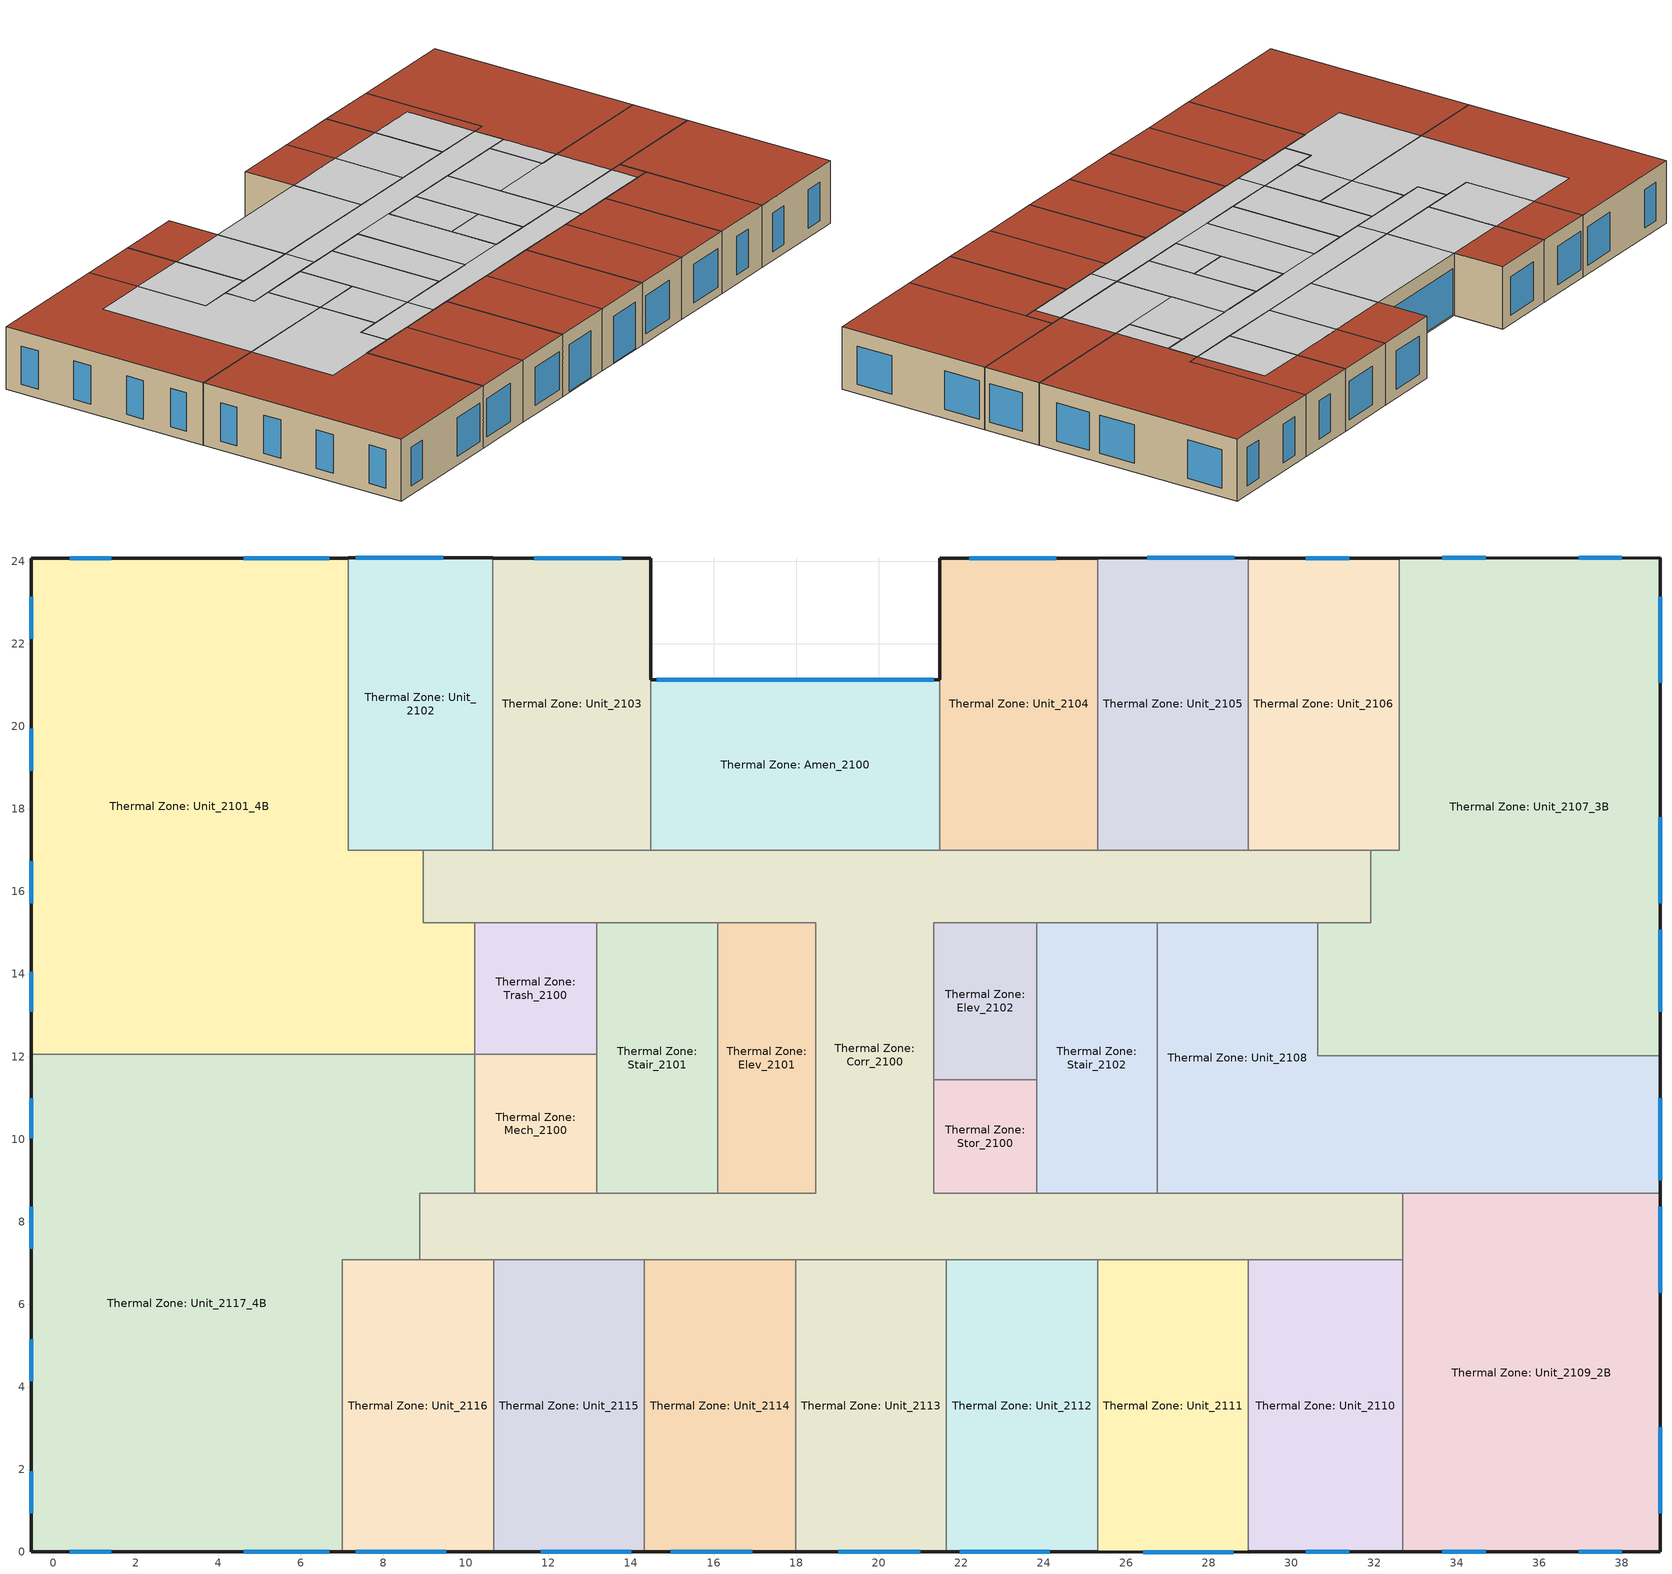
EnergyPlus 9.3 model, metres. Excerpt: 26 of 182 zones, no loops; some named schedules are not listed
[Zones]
Thermal Zone: Amen_2100
 floor adiabatic (Interior Floor): 21.48,21.13 21.48,17.01 14.48,17.01 14.48,21.13 z61.49
 wall outside (SEC-2015 Comm Group R AG ExtWall SteelFrame: R-19 + R-8.5 CI): 21.48,21.13 14.48,21.13 z61.49:65
 wall to Thermal Zone: Unit_2104 (Interior Wall): 21.48,17.01 21.48,21.13 z61.49:65
 wall to Thermal Zone: Corr_2100 (Interior Wall): 14.48,17.01 21.48,17.01 z61.49:65
 wall to Thermal Zone: Unit_2103 (Interior Wall): 14.48,21.13 14.48,17.01 z61.49:65
 window (SEC-2015 Glazing - Fixed Metal Frame - SEW): 21.34,21.13 14.62,21.13 z61.57:64.16
 ceiling to Thermal Zone: Lounge_2300 (Interior Ceiling): 21.48,17.01 21.48,21.13 14.48,21.13 14.48,17.01 z65
Thermal Zone: Corr_2100
 floor adiabatic (Interior Floor): 31.92,17.01 31.92,15.25 21.34,15.25 21.34,8.69 32.69,8.69 32.69,7.07 8.88,7.07 8.88,8.69 18.48,8.69 18.48,15.24 8.97,15.24 8.97,17.01 z61.49
 wall to Thermal Zone: Unit_2105 (Interior Wall): 28.96,17.01 25.31,17.01 z61.49:65
 wall to Thermal Zone: Unit_2106 (Interior Wall): 31.92,17.01 28.96,17.01 z61.49:65
 wall to Thermal Zone: Unit_2107_3B (Interior Wall): 30.63,15.25 31.92,15.25 31.92,17.01 z61.49:65
 wall to Thermal Zone: Unit_2108 (Interior Wall): 26.75,15.25 30.63,15.25 / 32.69,8.69 26.75,8.69 z61.49:65
 wall to Thermal Zone: Stair_2102 (Interior Wall): 23.83,15.25 26.75,15.25 / 26.75,8.69 23.83,8.69 z61.49:65
 wall to Thermal Zone: Elev_2102 (Interior Wall): 21.34,11.44 21.34,15.25 23.83,15.25 z61.49:65
 wall to Thermal Zone: Stor_2100 (Interior Wall): 23.83,8.69 21.34,8.69 21.34,11.44 z61.49:65
 wall to Thermal Zone: Unit_2109_2B (Interior Wall): 32.69,7.07 32.69,8.69 z61.49:65
 wall to Thermal Zone: Unit_2110 (Interior Wall): 28.96,7.07 32.69,7.07 z61.49:65
 wall to Thermal Zone: Unit_2111 (Interior Wall): 25.3,7.07 28.96,7.07 z61.49:65
 wall to Thermal Zone: Unit_2112 (Interior Wall): 21.64,7.07 25.3,7.07 z61.49:65
 wall to Thermal Zone: Unit_2113 (Interior Wall): 18,7.07 21.64,7.07 z61.49:65
 wall to Thermal Zone: Unit_2114 (Interior Wall): 14.33,7.07 18,7.07 z61.49:65
 wall to Thermal Zone: Unit_2115 (Interior Wall): 10.68,7.07 14.33,7.07 z61.49:65
 wall to Thermal Zone: Unit_2116 (Interior Wall): 8.88,7.07 10.68,7.07 z61.49:65
 wall to Thermal Zone: Unit_2117_4B (Interior Wall): 10.21,8.69 8.88,8.69 8.88,7.07 z61.49:65
 wall to Thermal Zone: Mech_2100 (Interior Wall): 13.17,8.69 10.21,8.69 z61.49:65
 wall to Thermal Zone: Stair_2101 (Interior Wall): 16.1,8.69 13.17,8.69 / 13.17,15.24 16.1,15.24 z61.49:65
 wall to Thermal Zone: Elev_2101 (Interior Wall): 16.1,15.24 18.48,15.24 18.48,8.69 16.1,8.69 z61.49:65
 wall to Thermal Zone: Trash_2100 (Interior Wall): 10.21,15.24 13.17,15.24 z61.49:65
 wall to Thermal Zone: Unit_2101_4B (Interior Wall): 8.97,17.01 8.97,15.24 10.21,15.24 z61.49:65
 wall to Thermal Zone: Unit_2102 (Interior Wall): 10.66,17.01 8.97,17.01 z61.49:65
 wall to Thermal Zone: Unit_2103 (Interior Wall): 14.48,17.01 10.66,17.01 z61.49:65
 wall to Thermal Zone: Unit_2104 (Interior Wall): 25.31,17.01 21.48,17.01 z61.49:65
 ceiling to Thermal Zone: Fitness_2200 (Interior Ceiling): 14.48,15.24 14.48,17.01 8.97,17.01 8.97,15.24 z65; 8.88,7.07 13.17,7.07 13.17,8.69 8.88,8.69 z65
 ceiling to Thermal Zone: Amen_2300 (Interior Ceiling): 31.92,7.07 31.92,8.69 26.75,8.69 26.75,7.07 z65
 ceiling to Thermal Zone: Lounge_2301 (Interior Ceiling): 13.17,7.07 26.75,7.07 26.75,8.69 13.17,8.69 z65
 ceiling to Thermal Zone: Elev Lobby_2300 (Interior Ceiling): 21.34,8.69 21.34,15.25 18.48,15.24 18.48,8.69 z65
 ceiling to Thermal Zone: Lounge_2300 (Interior Ceiling): 14.48,15.24 19.27,15.24 21.34,15.25 31.92,15.25 31.92,17.01 14.48,17.01 z65
 roof outside (SEC-2015 Comm Group R ExtRoof IEAD): 32.69,7.07 32.69,8.69 31.92,8.69 31.92,7.07 z65; 14.48,15.24 31.92,15.25 21.34,15.25 19.27,15.24 z65
Thermal Zone: Elev_2101
 floor adiabatic (Interior Floor): 18.48,15.24 18.48,8.69 16.1,8.69 16.1,15.24 z61.49
 wall to Thermal Zone: Stair_2101 (Interior Wall): 16.1,15.24 16.1,8.69 z61.49:65
 ceiling to Thermal Zone: Elev_2301 (Interior Ceiling): 18.48,8.69 18.48,15.24 16.1,15.24 16.1,8.69 z65
Thermal Zone: Elev_2102
 floor adiabatic (Interior Floor): 23.83,15.25 23.83,11.44 21.34,11.44 21.34,15.25 z61.49
 wall to Thermal Zone: Stair_2102 (Interior Wall): 23.83,11.44 23.83,15.25 z61.49:65
 wall to Thermal Zone: Stor_2100 (Interior Wall): 21.34,11.44 23.83,11.44 z61.49:65
 ceiling to Thermal Zone: Elev_2302 (Interior Ceiling): 23.83,11.44 23.83,15.25 21.34,15.25 21.34,11.44 z65
Thermal Zone: Mech_2100
 floor adiabatic (Interior Floor): 13.17,12.05 13.17,8.69 10.21,8.69 10.21,12.05 z61.49
 wall to Thermal Zone: Stair_2101 (Interior Wall): 13.17,8.69 13.17,12.05 z61.49:65
 wall to Thermal Zone: Unit_2117_4B (Interior Wall): 10.21,12.05 10.21,8.69 z61.49:65
 wall to Thermal Zone: Trash_2100 (Interior Wall): 13.17,12.05 10.21,12.05 z61.49:65
 ceiling to Thermal Zone: Restroom_2201 (Interior Ceiling): 13.17,8.69 13.17,12.05 10.21,12.05 10.21,8.69 z65
Thermal Zone: Stair_2101
 floor adiabatic (Interior Floor): 16.1,15.24 16.1,8.69 13.17,8.69 13.17,15.24 z61.49
 wall to Thermal Zone: Trash_2100 (Interior Wall): 13.17,15.24 13.17,12.05 z61.49:65
 ceiling to Thermal Zone: Stair_2201 (Interior Ceiling): 13.17,8.69 16.1,8.69 16.1,15.24 13.17,15.24 z65
Thermal Zone: Stair_2102
 floor adiabatic (Interior Floor): 26.75,15.25 26.75,8.69 23.83,8.69 23.83,15.25 z61.49
 wall to Thermal Zone: Unit_2108 (Interior Wall): 26.75,8.69 26.75,15.25 z61.49:65
 wall to Thermal Zone: Stor_2100 (Interior Wall): 23.83,11.44 23.83,8.69 z61.49:65
 ceiling to Thermal Zone: Stair_2202 (Interior Ceiling): 26.75,8.69 26.75,15.25 23.83,15.25 23.83,8.69 z65
Thermal Zone: Stor_2100
 floor adiabatic (Interior Floor): 23.83,11.44 23.83,8.69 21.34,8.69 21.34,11.44 z61.49
 ceiling to Thermal Zone: Restroom_2202 (Interior Ceiling): 23.83,8.69 23.83,11.44 21.34,11.44 21.34,8.69 z65
Thermal Zone: Trash_2100
 floor adiabatic (Interior Floor): 13.17,15.24 13.17,12.05 10.21,12.05 10.21,15.24 z61.49
 wall to Thermal Zone: Unit_2101_4B (Interior Wall): 10.21,15.24 10.21,12.05 z61.49:65
 ceiling to Thermal Zone: Trash_2200 (Interior Ceiling): 13.17,12.05 13.17,15.24 10.21,15.24 10.21,12.05 z65
Thermal Zone: Unit_2101_4B
 floor adiabatic (Interior Floor): 7.15,24.08 7.15,17.01 8.97,17.01 8.97,15.24 10.21,15.24 10.21,12.05 -0.53,12.05 -0.53,24.08 z61.49
 wall outside (SEC-2015 Comm Group R AG ExtWall SteelFrame: R-19 + R-8.5 CI): 7.15,24.08 -0.53,24.08 -0.53,12.05 z61.49:65
 wall to Thermal Zone: Unit_2117_4B (Interior Wall): -0.53,12.05 10.21,12.05 z61.49:65
 wall to Thermal Zone: Unit_2102 (Interior Wall): 8.97,17.01 7.15,17.01 7.15,24.08 z61.49:65
 window (SEC-2015 Glazing - Fixed Metal Frame - N 1): -0.53,14.05 -0.53,13.08 / -0.53,16.73 -0.53,15.72 / -0.53,23.15 -0.53,22.13 / -0.53,19.94 -0.53,18.92 z62:64.16
 window (SEC-2015 Glazing - Fixed Metal Frame - SEW): 6.69,24.08 4.62,24.08 / 1.41,24.08 0.4,24.08 z62:64.16
 ceiling to Thermal Zone: Fitness_2200 (Interior Ceiling): 10.21,12.05 10.21,15.24 8.97,15.24 8.97,17.01 7.15,17.01 7.15,21.13 3.87,21.13 3.87,12.05 z65
 roof outside (SEC-2015 Comm Group R ExtRoof IEAD): 3.87,12.05 3.87,21.13 7.15,21.13 7.15,24.08 -0.53,24.08 -0.53,12.05 z65
Thermal Zone: Unit_2102
 floor adiabatic (Interior Floor): 10.66,24.08 10.66,17.01 7.15,17.01 7.15,24.08 z61.49
 wall outside (SEC-2015 Comm Group R AG ExtWall SteelFrame: R-19 + R-8.5 CI): 10.66,24.08 7.15,24.08 z61.49:65
 wall to Thermal Zone: Unit_2103 (Interior Wall): 10.66,17.01 10.66,24.08 z61.49:65
 window (SEC-2015 Glazing - Fixed Metal Frame - SEW): 9.45,24.08 7.33,24.08 z62:64.16
 ceiling to Thermal Zone: Fitness_2200 (Interior Ceiling): 10.66,17.01 10.66,21.13 7.15,21.13 7.15,17.01 z65
 roof outside (SEC-2015 Comm Group R ExtRoof IEAD): 10.66,21.13 10.66,24.08 7.15,24.08 7.15,21.13 z65
Thermal Zone: Unit_2103
 floor adiabatic (Interior Floor): 14.48,24.08 14.48,17.01 10.66,17.01 10.66,24.08 z61.49
 wall outside (SEC-2015 Comm Group R AG ExtWall SteelFrame: R-19 + R-8.5 CI): 14.48,21.13 14.48,24.08 10.66,24.08 z61.49:65
 window (SEC-2015 Glazing - Fixed Metal Frame - SEW): 13.77,24.08 11.66,24.08 z62:64.16
 ceiling to Thermal Zone: Amen_2200 (Interior Ceiling): 14.48,17.01 14.48,21.13 10.66,21.13 10.66,17.01 z65
 roof outside (SEC-2015 Comm Group R ExtRoof IEAD): 14.48,21.13 14.48,24.08 10.66,24.08 10.66,21.13 z65
Thermal Zone: Unit_2104
 floor adiabatic (Interior Floor): 25.31,24.08 25.31,17.01 21.48,17.01 21.48,24.08 z61.49
 wall outside (SEC-2015 Comm Group R AG ExtWall SteelFrame: R-19 + R-8.5 CI): 25.31,24.08 21.48,24.08 21.48,21.13 z61.49:65
 wall to Thermal Zone: Unit_2105 (Interior Wall): 25.31,17.01 25.31,24.08 z61.49:65
 window (SEC-2015 Glazing - Fixed Metal Frame - SEW): 24.3,24.08 22.19,24.08 z62:64.16
 ceiling to Thermal Zone: Lounge_2300 (Interior Ceiling): 25.31,17.01 25.31,21.13 21.48,21.13 21.48,17.01 z65
 roof outside (SEC-2015 Comm Group R ExtRoof IEAD): 21.48,21.13 25.31,21.13 25.31,24.08 21.48,24.08 z65
Thermal Zone: Unit_2105
 floor adiabatic (Interior Floor): 28.96,24.08 28.96,17.01 25.31,17.01 25.31,24.08 z61.49
 wall outside (SEC-2015 Comm Group R AG ExtWall SteelFrame: R-19 + R-8.5 CI): 28.96,24.08 25.31,24.08 z61.49:65
 wall to Thermal Zone: Unit_2106 (Interior Wall): 28.96,17.01 28.96,24.08 z61.49:65
 window (SEC-2015 Glazing - Fixed Metal Frame - SEW): 28.62,24.08 26.51,24.08 z62:64.16
 ceiling to Thermal Zone: Lounge_2300 (Interior Ceiling): 28.96,17.01 28.96,21.13 25.31,21.13 25.31,17.01 z65
 roof outside (SEC-2015 Comm Group R ExtRoof IEAD): 28.96,21.13 28.96,24.08 25.31,24.08 25.31,21.13 z65
Thermal Zone: Unit_2106
 floor adiabatic (Interior Floor): 32.61,24.08 32.61,17.01 28.96,17.01 28.96,24.08 z61.49
 wall outside (SEC-2015 Comm Group R AG ExtWall SteelFrame: R-19 + R-8.5 CI): 32.61,24.08 28.96,24.08 z61.49:65
 wall to Thermal Zone: Unit_2107_3B (Interior Wall): 31.92,17.01 32.61,17.01 32.61,24.08 z61.49:65
 window (SEC-2015 Glazing - Fixed Metal Frame - SEW): 31.4,24.08 30.35,24.08 z62:64.16
 ceiling to Thermal Zone: Lounge_2300 (Interior Ceiling): 31.92,17.01 31.92,21.13 28.96,21.13 28.96,17.01 z65
 roof outside (SEC-2015 Comm Group R ExtRoof IEAD): 32.61,17.01 32.61,24.08 28.96,24.08 28.96,21.13 31.92,21.13 31.92,17.01 z65
Thermal Zone: Unit_2107_3B
 floor adiabatic (Interior Floor): 38.94,24.08 38.94,12.03 30.63,12.03 30.63,15.25 31.92,15.25 31.92,17.01 32.61,17.01 32.61,24.08 z61.49
 wall outside (SEC-2015 Comm Group R AG ExtWall SteelFrame: R-19 + R-8.5 CI): 38.94,12.03 38.94,24.08 32.61,24.08 z61.49:65
 wall to Thermal Zone: Unit_2108 (Interior Wall): 30.63,15.25 30.63,12.03 38.94,12.03 z61.49:65
 window (SEC-2015 Glazing - Fixed Metal Frame - SEW): 38.94,21.06 38.94,23.15 / 38.94,13.08 38.94,15.07 / 38.94,15.72 38.94,17.8 / 38,24.08 36.95,24.08 / 34.7,24.08 33.65,24.08 z62:64.16
 ceiling to Thermal Zone: Amen_2300 (Interior Ceiling): 31.92,12.03 31.92,15.24 30.63,15.24 30.63,12.03 z65
 roof outside (SEC-2015 Comm Group R ExtRoof IEAD): 38.94,12.03 38.94,24.08 32.61,24.08 32.61,17.01 31.92,17.01 31.92,12.03 z65
Thermal Zone: Unit_2108
 floor adiabatic (Interior Floor): 30.63,15.25 30.63,12.03 38.94,12.03 38.94,8.69 26.75,8.69 26.75,15.25 z61.49
 wall outside (SEC-2015 Comm Group R AG ExtWall SteelFrame: R-19 + R-8.5 CI): 38.94,8.69 38.94,12.03 z61.49:65
 wall to Thermal Zone: Unit_2109_2B (Interior Wall): 32.69,8.69 38.94,8.69 z61.49:65
 window (SEC-2015 Glazing - Fixed Metal Frame - SEW): 38.94,9.01 38.94,11 z62:64.16
 ceiling to Thermal Zone: Amen_2300 (Interior Ceiling): 31.92,8.69 31.92,12.03 26.75,12.03 26.75,8.69 z65; 30.63,12.03 30.63,15.25 26.75,15.25 26.75,12.03 z65
 roof outside (SEC-2015 Comm Group R ExtRoof IEAD): 38.94,8.69 38.94,12.03 31.92,12.03 31.92,8.69 z65
Thermal Zone: Unit_2109_2B
 floor adiabatic (Interior Floor): 38.94,8.69 38.94,0 32.69,0 32.69,8.69 z61.49
 wall outside (SEC-2015 Comm Group R AG ExtWall SteelFrame: R-19 + R-8.5 CI): 32.69,0 38.94,0 38.94,8.69 z61.49:65
 wall to Thermal Zone: Unit_2110 (Interior Wall): 32.69,7.07 32.69,0 z61.49:65
 window (SEC-2015 Glazing - Fixed Metal Frame - SEW): 38.94,6.28 38.94,8.36 / 38.94,0.93 38.94,3.02 / 33.65,0 34.7,0 / 36.95,0 38,0 z62:64.16
 roof outside (SEC-2015 Comm Group R ExtRoof IEAD): 38.94,0 38.94,8.69 32.69,8.69 32.69,0 z65
Thermal Zone: Unit_2110
 floor adiabatic (Interior Floor): 32.69,7.07 32.69,0 28.96,0 28.96,7.07 z61.49
 wall outside (SEC-2015 Comm Group R AG ExtWall SteelFrame: R-19 + R-8.5 CI): 28.96,0 32.69,0 z61.49:65
 wall to Thermal Zone: Unit_2111 (Interior Wall): 28.96,7.07 28.96,0 z61.49:65
 window (SEC-2015 Glazing - Fixed Metal Frame - SEW): 30.35,0 31.4,0 z62:64.16
 roof outside (SEC-2015 Comm Group R ExtRoof IEAD): 28.96,0 32.69,0 32.69,7.07 28.96,7.07 z65
Thermal Zone: Unit_2111
 floor adiabatic (Interior Floor): 28.96,7.07 28.96,0 25.3,0 25.3,7.07 z61.49
 wall outside (SEC-2015 Comm Group R AG ExtWall SteelFrame: R-19 + R-8.5 CI): 25.3,0 28.96,0 z61.49:65
 wall to Thermal Zone: Unit_2112 (Interior Wall): 25.3,7.07 25.3,0 z61.49:65
 window (SEC-2015 Glazing - Fixed Metal Frame - SEW): 26.41,0 28.59,0 z62:64.16
 roof outside (SEC-2015 Comm Group R ExtRoof IEAD): 28.96,0 28.96,7.07 25.3,7.07 25.3,0 z65
Thermal Zone: Unit_2112
 floor adiabatic (Interior Floor): 25.3,7.07 25.3,0 21.64,0 21.64,7.07 z61.49
 wall outside (SEC-2015 Comm Group R AG ExtWall SteelFrame: R-19 + R-8.5 CI): 21.64,0 25.3,0 z61.49:65
 wall to Thermal Zone: Unit_2113 (Interior Wall): 21.64,7.07 21.64,0 z61.49:65
 window (SEC-2015 Glazing - Fixed Metal Frame - SEW): 21.96,0 24.14,0 z62:64.16
 roof outside (SEC-2015 Comm Group R ExtRoof IEAD): 25.3,0 25.3,7.07 21.64,7.07 21.64,0 z65
Thermal Zone: Unit_2113
 floor adiabatic (Interior Floor): 21.64,7.07 21.64,0 18,0 18,7.07 z61.49
 wall outside (SEC-2015 Comm Group R AG ExtWall SteelFrame: R-19 + R-8.5 CI): 18,0 21.64,0 z61.49:65
 wall to Thermal Zone: Unit_2114 (Interior Wall): 18,7.07 18,0 z61.49:65
 window (SEC-2015 Glazing - Fixed Metal Frame - SEW): 19.02,0 21.01,0 z61.54:64.16
 roof outside (SEC-2015 Comm Group R ExtRoof IEAD): 21.64,0 21.64,7.07 18,7.07 18,0 z65
Thermal Zone: Unit_2114
 floor adiabatic (Interior Floor): 18,7.07 18,0 14.33,0 14.33,7.07 z61.49
 wall outside (SEC-2015 Comm Group R AG ExtWall SteelFrame: R-19 + R-8.5 CI): 14.33,0 18,0 z61.49:65
 wall to Thermal Zone: Unit_2115 (Interior Wall): 14.33,7.07 14.33,0 z61.49:65
 window (SEC-2015 Glazing - Fixed Metal Frame - SEW): 14.96,0 16.94,0 z61.54:64.16
 roof outside (SEC-2015 Comm Group R ExtRoof IEAD): 14.33,0 18,0 18,7.07 14.33,7.07 z65
Thermal Zone: Unit_2115
 floor adiabatic (Interior Floor): 14.33,7.07 14.33,0 10.68,0 10.68,7.07 z61.49
 wall outside (SEC-2015 Comm Group R AG ExtWall SteelFrame: R-19 + R-8.5 CI): 10.68,0 14.33,0 z61.49:65
 wall to Thermal Zone: Unit_2116 (Interior Wall): 10.68,7.07 10.68,0 z61.49:65
 window (SEC-2015 Glazing - Fixed Metal Frame - SEW): 11.81,0 14,0 z62:64.16
 roof outside (SEC-2015 Comm Group R ExtRoof IEAD): 10.68,0 14.33,0 14.33,7.07 10.68,7.07 z65
Thermal Zone: Unit_2116
 floor adiabatic (Interior Floor): 10.68,7.07 10.68,0 7.01,0 7.01,7.07 z61.49
 wall outside (SEC-2015 Comm Group R AG ExtWall SteelFrame: R-19 + R-8.5 CI): 7.01,0 10.68,0 z61.49:65
 wall to Thermal Zone: Unit_2117_4B (Interior Wall): 8.88,7.07 7.01,7.07 7.01,0 z61.49:65
 window (SEC-2015 Glazing - Fixed Metal Frame - SEW): 7.33,0 9.52,0 z62:64.16
 roof outside (SEC-2015 Comm Group R ExtRoof IEAD): 10.68,0 10.68,7.07 7.01,7.07 7.01,0 z65
Thermal Zone: Unit_2117_4B
 floor adiabatic (Interior Floor): 10.21,12.05 10.21,8.69 8.88,8.69 8.88,7.07 7.01,7.07 7.01,0 -0.53,0 -0.53,12.05 z61.49
 wall outside (SEC-2015 Comm Group R AG ExtWall SteelFrame: R-19 + R-8.5 CI): -0.53,12.05 -0.53,0 7.01,0 z61.49:65
 window (SEC-2015 Glazing - Fixed Metal Frame - SEW): 4.62,0 6.69,0 / 0.4,0 1.41,0 z62:64.16
 window (SEC-2015 Glazing - Fixed Metal Frame - N 1): -0.53,1.95 -0.53,0.93 / -0.53,5.16 -0.53,4.14 / -0.53,8.36 -0.53,7.35 / -0.53,11 -0.53,10.03 z62:64.16
 ceiling to Thermal Zone: Fitness_2200 (Interior Ceiling): 8.88,7.07 8.88,8.69 10.21,8.69 10.21,12.05 3.87,12.05 3.87,7.07 z65
 roof outside (SEC-2015 Comm Group R ExtRoof IEAD): 7.01,0 7.01,7.07 3.87,7.07 3.87,12.05 -0.53,12.05 -0.53,0 z65
[Building]
1300 NE 45th: North Axis {deg}=90
[Site:Location]
SEATTLE: Latitude {deg}=47.45; Longitude {deg}=-122.3; Time Zone {hr}=-8; Elevation {m}=122
[SizingPeriod:DesignDay] Month=8; Day of Month=21; Day Type=SummerDesignDay; Daily Dry-Bulb Temperature Range {deltaC}=10.4; Dry-Bulb Temperature Range Modifier Type=DefaultMultipliers; Barometric Pressure {Pa}=99868; Wind Speed {m/s}=4.2; Wind Direction {deg}=350; Rain Indicator=No; Snow Indicator=No; Daylight Saving Time Indicator=No; Solar Model Indicator=ASHRAETau; ASHRAE Clear Sky Optical Depth for Beam Irradiance (taub)=0.352; ASHRAE Clear Sky Optical Depth for Diffuse Irradiance (taud)=2.561
Name | Maximum Dry-Bulb Temperature {C} | Humidity Condition Type | Wetbulb or DewPoint at Maximum Dry-Bulb {C} | Enthalpy at Maximum Dry-Bulb {J/kg}
SEATTLE Ann Clg .4% Condns DB=>MWB | 29.4 | Wetbulb | 18.3
SEATTLE Ann Clg .4% Condns DP=>MDB | 20.8 | Dewpoint | 15.9
SEATTLE Ann Clg .4% Condns Enth=>MDB | 28.2 | Enthalpy |  | 54700
SEATTLE Ann Clg .4% Condns WB=>MDB | 27.9 | Wetbulb | 19.2
[Material] Thermal Absorptance=0.9
Name | Roughness | Thickness {m} | Conductivity {W/m-K} | Density {kg/m3} | Specific Heat {J/kg-K} | Solar Absorptance | Visible Absorptance
5/8 in. Gypsum Board | MediumSmooth | 0.0159 | 0.16 | 800 | 1090 | 0.7 | 0.7
F16 Acoustic tile | MediumSmooth | 0.0191 | 0.06 | 368 | 590 | 0.3 | 0.3
G01a 19mm gypsum board | MediumSmooth | 0.019 | 0.16 | 800 | 1090 | 0.4 | 0.4
IEAD Roof Insulation R-36.7 IP | MediumRough | 0.316696 | 0.049 | 265 | 836.8 | 0.7 | 0.7
M11 100mm lightweight concrete | MediumRough | 0.1016 | 0.53 | 1280 | 840 | 0.5 | 0.5
Metal Decking | MediumSmooth | 0.0015 | 45.006 | 7680 | 418.4 | 0.6 | 0.6
R-19 Cavity (R-7.1 eff) | MediumSmooth | 0.0287823 | 0.0230188 | 16.0185 | 1130.436 | 0.7 | 0.7
R-8.5 CI | MediumSmooth | 0.0344576 | 0.0230188 | 16.0185 | 1130.436 | 0.7 | 0.7
Roof Membrane | VeryRough | 0.0095 | 0.16 | 1121.29 | 1460 | 0.7 | 0.7
Stucco - 7/8 inch | Smooth | 0.022352 | 0.701106 | 1855.1 | 837.36 | 0.7 | 0.7
[Material:AirGap]
Name | Thermal Resistance {m2-K/W}
F04 Wall air space resistance | 0.15
F05 Ceiling air space resistance | 0.18
[WindowMaterial:SimpleGlazingSystem] U-Factor {W/m2-K}=2.15774; Visible Transmittance=0.6
Name | Solar Heat Gain Coefficient
SEC-2015 Glazing - Fixed Metal Frame - N - Material | 0.53
SEC-2015 Glazing - Fixed Metal Frame - SEW - Material | 0.35
[Construction]
Interior Ceiling: M11 100mm lightweight concrete, F05 Ceiling air space resistance, F16 Acoustic tile
Interior Floor: F16 Acoustic tile, F05 Ceiling air space resistance, M11 100mm lightweight concrete
Interior Wall: G01a 19mm gypsum board, F04 Wall air space resistance, G01a 19mm gypsum board
SEC-2015 Comm Group R AG ExtWall SteelFrame: R-19 + R-8.5 CI: Stucco - 7/8 inch, 5/8 in. Gypsum Board, R-8.5 CI, R-19 Cavity (R-7.1 eff), 5/8 in. Gypsum Board
SEC-2015 Comm Group R ExtRoof IEAD: Roof Membrane, IEAD Roof Insulation R-36.7 IP, Metal Decking
SEC-2015 Glazing - Fixed Metal Frame - N 1: SEC-2015 Glazing - Fixed Metal Frame - N - Material
SEC-2015 Glazing - Fixed Metal Frame - SEW: SEC-2015 Glazing - Fixed Metal Frame - SEW - Material
[Zone]
Thermal Zone: Amen_2100; Thermal Zone: Corr_2100; Thermal Zone: Elev_2101; Thermal Zone: Elev_2102; Thermal Zone: Mech_2100; Thermal Zone: Stair_2101; Thermal Zone: Stair_2102; Thermal Zone: Stor_2100; Thermal Zone: Trash_2100; Thermal Zone: Unit_2101_4B; Thermal Zone: Unit_2102; Thermal Zone: Unit_2103; Thermal Zone: Unit_2104; Thermal Zone: Unit_2105; Thermal Zone: Unit_2106; Thermal Zone: Unit_2107_3B; Thermal Zone: Unit_2108; Thermal Zone: Unit_2109_2B; Thermal Zone: Unit_2110; Thermal Zone: Unit_2111; Thermal Zone: Unit_2112; Thermal Zone: Unit_2113; Thermal Zone: Unit_2114; Thermal Zone: Unit_2115; Thermal Zone: Unit_2116; Thermal Zone: Unit_2117_4B
[ZoneControl:Thermostat]
Name | Zone or ZoneList | Control Type Schedule | Control 1
Thermal Zone: Amen_2100 Thermostat | Thermal Zone: Amen_2100 | Thermal Zone: Amen_2100 Thermostat Schedule | Thermostat Setpoint Dual Setpoint 3
Thermal Zone: Corr_2100 Thermostat | Thermal Zone: Corr_2100 | Thermal Zone: Corr_2100 Thermostat Schedule | Thermostat Setpoint Dual Setpoint 11
Thermal Zone: Unit_2101_4B Thermostat | Thermal Zone: Unit_2101_4B | Thermal Zone: Unit_2101_4B Thermostat Schedule | Thermostat Setpoint Dual Setpoint 138
Thermal Zone: Unit_2102 Thermostat | Thermal Zone: Unit_2102 | Thermal Zone: Unit_2102 Thermostat Schedule | Thermostat Setpoint Dual Setpoint 139
Thermal Zone: Unit_2103 Thermostat | Thermal Zone: Unit_2103 | Thermal Zone: Unit_2103 Thermostat Schedule | Thermostat Setpoint Dual Setpoint 140
Thermal Zone: Unit_2104 Thermostat | Thermal Zone: Unit_2104 | Thermal Zone: Unit_2104 Thermostat Schedule | Thermostat Setpoint Dual Setpoint 141
Thermal Zone: Unit_2105 Thermostat | Thermal Zone: Unit_2105 | Thermal Zone: Unit_2105 Thermostat Schedule | Thermostat Setpoint Dual Setpoint 142
Thermal Zone: Unit_2106 Thermostat | Thermal Zone: Unit_2106 | Thermal Zone: Unit_2106 Thermostat Schedule | Thermostat Setpoint Dual Setpoint 143
Thermal Zone: Unit_2107_3B Thermostat | Thermal Zone: Unit_2107_3B | Thermal Zone: Unit_2107_3B Thermostat Schedule | Thermostat Setpoint Dual Setpoint 144
Thermal Zone: Unit_2108 Thermostat | Thermal Zone: Unit_2108 | Thermal Zone: Unit_2108 Thermostat Schedule | Thermostat Setpoint Dual Setpoint 145
Thermal Zone: Unit_2109_2B Thermostat | Thermal Zone: Unit_2109_2B | Thermal Zone: Unit_2109_2B Thermostat Schedule | Thermostat Setpoint Dual Setpoint 146
Thermal Zone: Unit_2110 Thermostat | Thermal Zone: Unit_2110 | Thermal Zone: Unit_2110 Thermostat Schedule | Thermostat Setpoint Dual Setpoint 147
Thermal Zone: Unit_2111 Thermostat | Thermal Zone: Unit_2111 | Thermal Zone: Unit_2111 Thermostat Schedule | Thermostat Setpoint Dual Setpoint 148
Thermal Zone: Unit_2112 Thermostat | Thermal Zone: Unit_2112 | Thermal Zone: Unit_2112 Thermostat Schedule | Thermostat Setpoint Dual Setpoint 149
Thermal Zone: Unit_2113 Thermostat | Thermal Zone: Unit_2113 | Thermal Zone: Unit_2113 Thermostat Schedule | Thermostat Setpoint Dual Setpoint 150
Thermal Zone: Unit_2114 Thermostat | Thermal Zone: Unit_2114 | Thermal Zone: Unit_2114 Thermostat Schedule | Thermostat Setpoint Dual Setpoint 151
Thermal Zone: Unit_2115 Thermostat | Thermal Zone: Unit_2115 | Thermal Zone: Unit_2115 Thermostat Schedule | Thermostat Setpoint Dual Setpoint 152
Thermal Zone: Unit_2116 Thermostat | Thermal Zone: Unit_2116 | Thermal Zone: Unit_2116 Thermostat Schedule | Thermostat Setpoint Dual Setpoint 153
Thermal Zone: Unit_2117_4B Thermostat | Thermal Zone: Unit_2117_4B | Thermal Zone: Unit_2117_4B Thermostat Schedule | Thermostat Setpoint Dual Setpoint 154
[ThermostatSetpoint:DualSetpoint]
Name | Heating Setpoint Temperature Schedule | Cooling Setpoint Temperature Schedule
Thermostat Setpoint Dual Setpoint 3 | SEC2015-MF-Amenity_HtgSetp | SEC2015-MF-Amenity_ClgSetp
Thermostat Setpoint Dual Setpoint 11 | SEC2015-MF-Corridor_HtgSetp | SEC2015-MF-Corridor_ClgSetp
Thermostat Setpoint Dual Setpoint 138; Thermostat Setpoint Dual Setpoint 139; Thermostat Setpoint Dual Setpoint 140; Thermostat Setpoint Dual Setpoint 141; Thermostat Setpoint Dual Setpoint 142; Thermostat Setpoint Dual Setpoint 143; Thermostat Setpoint Dual Setpoint 144; Thermostat Setpoint Dual Setpoint 145; Thermostat Setpoint Dual Setpoint 146; Thermostat Setpoint Dual Setpoint 147; Thermostat Setpoint Dual Setpoint 148; Thermostat Setpoint Dual Setpoint 149; Thermostat Setpoint Dual Setpoint 150; Thermostat Setpoint Dual Setpoint 151; Thermostat Setpoint Dual Setpoint 152; Thermostat Setpoint Dual Setpoint 153; Thermostat Setpoint Dual Setpoint 154 | SEC2015-MF-Apartment_HtgSetp | SEC2015-MF-Apartment_ClgSetp
[Sizing:Zone] Zone Cooling Design Supply Air Temperature Input Method=SupplyAirTemperature; Zone Cooling Design Supply Air Temperature {C}=12.7778; Zone Cooling Design Supply Air Temperature Difference {deltaC}=11.11; Zone Heating Design Supply Air Temperature Input Method=SupplyAirTemperature; Zone Heating Design Supply Air Temperature {C}=32.2222; Zone Heating Design Supply Air Temperature Difference {deltaC}=11.11; Zone Cooling Design Supply Air Humidity Ratio {kgWater/kgDryAir}=0.0085; Zone Heating Design Supply Air Humidity Ratio {kgWater/kgDryAir}=0.008; Cooling Design Air Flow Method=DesignDay; Cooling Design Air Flow Rate {m3/s}=0; Cooling Minimum Air Flow per Zone Floor Area {m3/s-m2}=0.000762; Cooling Minimum Air Flow {m3/s}=0; Cooling Minimum Air Flow Fraction=0; Heating Design Air Flow Method=DesignDay; Heating Design Air Flow Rate {m3/s}=0; Heating Maximum Air Flow per Zone Floor Area {m3/s-m2}=0.002032; Heating Maximum Air Flow {m3/s}=0.141576; Heating Maximum Air Flow Fraction=0.3; Account for Dedicated Outdoor Air System=No
Name | Design Specification Outdoor Air Object | Design Specification Zone Air Distribution Object
Thermal Zone: Amen_2100 | SEC-2015 MF-Amenity Ventilation | Thermal Zone: Amen_2100 Design Spec Zone Air Dist
Thermal Zone: Corr_2100 | SEC-2015 MF-Corridor Ventilation | Thermal Zone: Corr_2100 Design Spec Zone Air Dist
Thermal Zone: Elev_2101 | SEC-2015 MF-Stair Ventilation | Thermal Zone: Elev_2101 Design Spec Zone Air Dist
Thermal Zone: Elev_2102 | SEC-2015 MF-Stair Ventilation | Thermal Zone: Elev_2102 Design Spec Zone Air Dist
Thermal Zone: Mech_2100 | SEC-2015 MF-Elec/MechRoom Ventilation | Thermal Zone: Mech_2100 Design Spec Zone Air Dist
Thermal Zone: Stair_2101 | SEC-2015 MF-Stair Ventilation | Thermal Zone: Stair_2101 Design Spec Zone Air Dist
Thermal Zone: Stair_2102 | SEC-2015 MF-Stair Ventilation | Thermal Zone: Stair_2102 Design Spec Zone Air Dist
Thermal Zone: Stor_2100 | SEC-2015 MF-Storage Ventilation | Thermal Zone: Stor_2100 Design Spec Zone Air Dist
Thermal Zone: Trash_2100 | SEC-2015 MF-Storage Ventilation | Thermal Zone: Trash_2100 Design Spec Zone Air Dist
Thermal Zone: Unit_2101_4B | SEC-2015 MF-Apartment Ventilation | Thermal Zone: Unit_2101_4B Design Spec Zone Air Dist
Thermal Zone: Unit_2102 | SEC-2015 MF-Apartment Ventilation | Thermal Zone: Unit_2102 Design Spec Zone Air Dist
Thermal Zone: Unit_2103 | SEC-2015 MF-Apartment Ventilation | Thermal Zone: Unit_2103 Design Spec Zone Air Dist
Thermal Zone: Unit_2104 | SEC-2015 MF-Apartment Ventilation | Thermal Zone: Unit_2104 Design Spec Zone Air Dist
Thermal Zone: Unit_2105 | SEC-2015 MF-Apartment Ventilation | Thermal Zone: Unit_2105 Design Spec Zone Air Dist
Thermal Zone: Unit_2106 | SEC-2015 MF-Apartment Ventilation | Thermal Zone: Unit_2106 Design Spec Zone Air Dist
Thermal Zone: Unit_2107_3B | SEC-2015 MF-Apartment Ventilation | Thermal Zone: Unit_2107_3B Design Spec Zone Air Dist
Thermal Zone: Unit_2108 | SEC-2015 MF-Apartment Ventilation | Thermal Zone: Unit_2108 Design Spec Zone Air Dist
Thermal Zone: Unit_2109_2B | SEC-2015 MF-Apartment Ventilation | Thermal Zone: Unit_2109_2B Design Spec Zone Air Dist
Thermal Zone: Unit_2110 | SEC-2015 MF-Apartment Ventilation | Thermal Zone: Unit_2110 Design Spec Zone Air Dist
Thermal Zone: Unit_2111 | SEC-2015 MF-Apartment Ventilation | Thermal Zone: Unit_2111 Design Spec Zone Air Dist
Thermal Zone: Unit_2112 | SEC-2015 MF-Apartment Ventilation | Thermal Zone: Unit_2112 Design Spec Zone Air Dist
Thermal Zone: Unit_2113 | SEC-2015 MF-Apartment Ventilation | Thermal Zone: Unit_2113 Design Spec Zone Air Dist
Thermal Zone: Unit_2114 | SEC-2015 MF-Apartment Ventilation | Thermal Zone: Unit_2114 Design Spec Zone Air Dist
Thermal Zone: Unit_2115 | SEC-2015 MF-Apartment Ventilation | Thermal Zone: Unit_2115 Design Spec Zone Air Dist
Thermal Zone: Unit_2116 | SEC-2015 MF-Apartment Ventilation | Thermal Zone: Unit_2116 Design Spec Zone Air Dist
Thermal Zone: Unit_2117_4B | SEC-2015 MF-Apartment Ventilation | Thermal Zone: Unit_2117_4B Design Spec Zone Air Dist
[DesignSpecification:ZoneAirDistribution] Zone Air Distribution Effectiveness in Heating Mode=0.8
Thermal Zone: Amen_2100 Design Spec Zone Air Dist; Thermal Zone: Corr_2100 Design Spec Zone Air Dist; Thermal Zone: Elev_2101 Design Spec Zone Air Dist; Thermal Zone: Elev_2102 Design Spec Zone Air Dist; Thermal Zone: Mech_2100 Design Spec Zone Air Dist; Thermal Zone: Stair_2101 Design Spec Zone Air Dist; Thermal Zone: Stair_2102 Design Spec Zone Air Dist; Thermal Zone: Stor_2100 Design Spec Zone Air Dist; Thermal Zone: Trash_2100 Design Spec Zone Air Dist; Thermal Zone: Unit_2101_4B Design Spec Zone Air Dist; Thermal Zone: Unit_2102 Design Spec Zone Air Dist; Thermal Zone: Unit_2103 Design Spec Zone Air Dist; Thermal Zone: Unit_2104 Design Spec Zone Air Dist; Thermal Zone: Unit_2105 Design Spec Zone Air Dist; Thermal Zone: Unit_2106 Design Spec Zone Air Dist; Thermal Zone: Unit_2107_3B Design Spec Zone Air Dist; Thermal Zone: Unit_2108 Design Spec Zone Air Dist; Thermal Zone: Unit_2109_2B Design Spec Zone Air Dist; Thermal Zone: Unit_2110 Design Spec Zone Air Dist; Thermal Zone: Unit_2111 Design Spec Zone Air Dist; Thermal Zone: Unit_2112 Design Spec Zone Air Dist; Thermal Zone: Unit_2113 Design Spec Zone Air Dist; Thermal Zone: Unit_2114 Design Spec Zone Air Dist; Thermal Zone: Unit_2115 Design Spec Zone Air Dist; Thermal Zone: Unit_2116 Design Spec Zone Air Dist; Thermal Zone: Unit_2117_4B Design Spec Zone Air Dist
[DesignSpecification:OutdoorAir] Outdoor Air Method=Sum; Outdoor Air Flow per Zone {m3/s}=0; Outdoor Air Flow Air Changes per Hour {1/hr}=0
Name | Outdoor Air Flow per Person {m3/s-person} | Outdoor Air Flow per Zone Floor Area {m3/s-m2}
SEC-2015 MF-Amenity Ventilation | 0.00235974 | 0.0006096
SEC-2015 MF-Corridor Ventilation; SEC-2015 MF-Storage Ventilation | 0 | 0.0006096
SEC-2015 MF-Elec/MechRoom Ventilation; SEC-2015 MF-Stair Ventilation | 0 | 0.0003048
SEC-2015 MF-Apartment Ventilation | 0.00235974 | 0.0003048
[ZoneVentilation:DesignFlowRate]
Name | Zone or ZoneList | Schedule | Design Flow Rate Calculation Method | Flow Rate per Person {m3/s-person} | Flow Rate per Zone Floor Area {m3/s-m2}
Thermal Zone: Amen_2100 Ventilation per Person | Thermal Zone: Amen_2100 | MidriseApartment Apartment Occ | Flow/Person | 0.00235974
Thermal Zone: Amen_2100 Ventilation per Floor Area | Thermal Zone: Amen_2100 | Always_On | Flow/Area |  | 0.0006096
Thermal Zone: Corr_2100 Ventilation per Floor Area | Thermal Zone: Corr_2100 | Always_On | Flow/Area |  | 0.0006096
Thermal Zone: Elev_2101 Ventilation per Floor Area | Thermal Zone: Elev_2101 | Always_On | Flow/Area |  | 0.0003048
Thermal Zone: Elev_2102 Ventilation per Floor Area | Thermal Zone: Elev_2102 | Always_On | Flow/Area |  | 0.0003048
Thermal Zone: Mech_2100 Ventilation per Floor Area | Thermal Zone: Mech_2100 | Always_On | Flow/Area |  | 0.0003048
Thermal Zone: Stair_2101 Ventilation per Floor Area | Thermal Zone: Stair_2101 | Always_On | Flow/Area |  | 0.0003048
Thermal Zone: Stair_2102 Ventilation per Floor Area | Thermal Zone: Stair_2102 | Always_On | Flow/Area |  | 0.0003048
Thermal Zone: Stor_2100 Ventilation per Floor Area | Thermal Zone: Stor_2100 | Always_On | Flow/Area |  | 0.0006096
Thermal Zone: Trash_2100 Ventilation per Floor Area | Thermal Zone: Trash_2100 | Always_On | Flow/Area |  | 0.0006096
Thermal Zone: Unit_2101_4B Ventilation per Person | Thermal Zone: Unit_2101_4B | MidriseApartment Apartment Occ | Flow/Person | 0.00235974
Thermal Zone: Unit_2101_4B Ventilation per Floor Area | Thermal Zone: Unit_2101_4B | Always_On | Flow/Area |  | 0.0003048
Thermal Zone: Unit_2102 Ventilation per Person | Thermal Zone: Unit_2102 | MidriseApartment Apartment Occ | Flow/Person | 0.00235974
Thermal Zone: Unit_2102 Ventilation per Floor Area | Thermal Zone: Unit_2102 | Always_On | Flow/Area |  | 0.0003048
Thermal Zone: Unit_2103 Ventilation per Person | Thermal Zone: Unit_2103 | MidriseApartment Apartment Occ | Flow/Person | 0.00235974
Thermal Zone: Unit_2103 Ventilation per Floor Area | Thermal Zone: Unit_2103 | Always_On | Flow/Area |  | 0.0003048
Thermal Zone: Unit_2104 Ventilation per Person | Thermal Zone: Unit_2104 | MidriseApartment Apartment Occ | Flow/Person | 0.00235974
Thermal Zone: Unit_2104 Ventilation per Floor Area | Thermal Zone: Unit_2104 | Always_On | Flow/Area |  | 0.0003048
Thermal Zone: Unit_2105 Ventilation per Person | Thermal Zone: Unit_2105 | MidriseApartment Apartment Occ | Flow/Person | 0.00235974
Thermal Zone: Unit_2105 Ventilation per Floor Area | Thermal Zone: Unit_2105 | Always_On | Flow/Area |  | 0.0003048
Thermal Zone: Unit_2106 Ventilation per Person | Thermal Zone: Unit_2106 | MidriseApartment Apartment Occ | Flow/Person | 0.00235974
Thermal Zone: Unit_2106 Ventilation per Floor Area | Thermal Zone: Unit_2106 | Always_On | Flow/Area |  | 0.0003048
Thermal Zone: Unit_2107_3B Ventilation per Person | Thermal Zone: Unit_2107_3B | MidriseApartment Apartment Occ | Flow/Person | 0.00235974
Thermal Zone: Unit_2107_3B Ventilation per Floor Area | Thermal Zone: Unit_2107_3B | Always_On | Flow/Area |  | 0.0003048
Thermal Zone: Unit_2108 Ventilation per Person | Thermal Zone: Unit_2108 | MidriseApartment Apartment Occ | Flow/Person | 0.00235974
Thermal Zone: Unit_2108 Ventilation per Floor Area | Thermal Zone: Unit_2108 | Always_On | Flow/Area |  | 0.0003048
Thermal Zone: Unit_2109_2B Ventilation per Person | Thermal Zone: Unit_2109_2B | MidriseApartment Apartment Occ | Flow/Person | 0.00235974
Thermal Zone: Unit_2109_2B Ventilation per Floor Area | Thermal Zone: Unit_2109_2B | Always_On | Flow/Area |  | 0.0003048
Thermal Zone: Unit_2110 Ventilation per Person | Thermal Zone: Unit_2110 | MidriseApartment Apartment Occ | Flow/Person | 0.00235974
Thermal Zone: Unit_2110 Ventilation per Floor Area | Thermal Zone: Unit_2110 | Always_On | Flow/Area |  | 0.0003048
Thermal Zone: Unit_2111 Ventilation per Person | Thermal Zone: Unit_2111 | MidriseApartment Apartment Occ | Flow/Person | 0.00235974
Thermal Zone: Unit_2111 Ventilation per Floor Area | Thermal Zone: Unit_2111 | Always_On | Flow/Area |  | 0.0003048
Thermal Zone: Unit_2112 Ventilation per Person | Thermal Zone: Unit_2112 | MidriseApartment Apartment Occ | Flow/Person | 0.00235974
Thermal Zone: Unit_2112 Ventilation per Floor Area | Thermal Zone: Unit_2112 | Always_On | Flow/Area |  | 0.0003048
Thermal Zone: Unit_2113 Ventilation per Person | Thermal Zone: Unit_2113 | MidriseApartment Apartment Occ | Flow/Person | 0.00235974
Thermal Zone: Unit_2113 Ventilation per Floor Area | Thermal Zone: Unit_2113 | Always_On | Flow/Area |  | 0.0003048
Thermal Zone: Unit_2114 Ventilation per Person | Thermal Zone: Unit_2114 | MidriseApartment Apartment Occ | Flow/Person | 0.00235974
Thermal Zone: Unit_2114 Ventilation per Floor Area | Thermal Zone: Unit_2114 | Always_On | Flow/Area |  | 0.0003048
Thermal Zone: Unit_2115 Ventilation per Person | Thermal Zone: Unit_2115 | MidriseApartment Apartment Occ | Flow/Person | 0.00235974
Thermal Zone: Unit_2115 Ventilation per Floor Area | Thermal Zone: Unit_2115 | Always_On | Flow/Area |  | 0.0003048
Thermal Zone: Unit_2116 Ventilation per Person | Thermal Zone: Unit_2116 | MidriseApartment Apartment Occ | Flow/Person | 0.00235974
Thermal Zone: Unit_2116 Ventilation per Floor Area | Thermal Zone: Unit_2116 | Always_On | Flow/Area |  | 0.0003048
Thermal Zone: Unit_2117_4B Ventilation per Person | Thermal Zone: Unit_2117_4B | MidriseApartment Apartment Occ | Flow/Person | 0.00235974
Thermal Zone: Unit_2117_4B Ventilation per Floor Area | Thermal Zone: Unit_2117_4B | Always_On | Flow/Area |  | 0.0003048
[Exterior:Lights] Schedule=Always On Discrete; Design Level {W}=0
Name | Control Option
Exterior Lights | AstronomicalClock
Lights Garage
[Zone equipment]
Thermal Zone: Amen_2100: Thermal Zone: Amen_2100 Ideal Loads Air System
Thermal Zone: Corr_2100: Thermal Zone: Corr_2100 Ideal Loads Air System
Thermal Zone: Elev_2101: Thermal Zone: Elev_2101 Ideal Loads Air System
Thermal Zone: Elev_2102: Thermal Zone: Elev_2102 Ideal Loads Air System
Thermal Zone: Mech_2100: Thermal Zone: Mech_2100 Ideal Loads Air System
Thermal Zone: Stair_2101: Thermal Zone: Stair_2101 Ideal Loads Air System
Thermal Zone: Stair_2102: Thermal Zone: Stair_2102 Ideal Loads Air System
Thermal Zone: Stor_2100: Thermal Zone: Stor_2100 Ideal Loads Air System
Thermal Zone: Trash_2100: Thermal Zone: Trash_2100 Ideal Loads Air System
Thermal Zone: Unit_2101_4B: Thermal Zone: Unit_2101_4B Ideal Loads Air System
Thermal Zone: Unit_2102: Thermal Zone: Unit_2102 Ideal Loads Air System
Thermal Zone: Unit_2103: Thermal Zone: Unit_2103 Ideal Loads Air System
Thermal Zone: Unit_2104: Thermal Zone: Unit_2104 Ideal Loads Air System
Thermal Zone: Unit_2105: Thermal Zone: Unit_2105 Ideal Loads Air System
Thermal Zone: Unit_2106: Thermal Zone: Unit_2106 Ideal Loads Air System
Thermal Zone: Unit_2107_3B: Thermal Zone: Unit_2107_3B Ideal Loads Air System
Thermal Zone: Unit_2108: Thermal Zone: Unit_2108 Ideal Loads Air System
Thermal Zone: Unit_2109_2B: Thermal Zone: Unit_2109_2B Ideal Loads Air System
Thermal Zone: Unit_2110: Thermal Zone: Unit_2110 Ideal Loads Air System
Thermal Zone: Unit_2111: Thermal Zone: Unit_2111 Ideal Loads Air System
Thermal Zone: Unit_2112: Thermal Zone: Unit_2112 Ideal Loads Air System
Thermal Zone: Unit_2113: Thermal Zone: Unit_2113 Ideal Loads Air System
Thermal Zone: Unit_2114: Thermal Zone: Unit_2114 Ideal Loads Air System
Thermal Zone: Unit_2115: Thermal Zone: Unit_2115 Ideal Loads Air System
Thermal Zone: Unit_2116: Thermal Zone: Unit_2116 Ideal Loads Air System
Thermal Zone: Unit_2117_4B: Thermal Zone: Unit_2117_4B Ideal Loads Air System
[Schedule:Compact]
Thermal Zone: Amen_2100 Thermostat Schedule; Thermal Zone: Corr_2100 Thermostat Schedule; Thermal Zone: Unit_2101_4B Thermostat Schedule; Thermal Zone: Unit_2102 Thermostat Schedule; Thermal Zone: Unit_2103 Thermostat Schedule; Thermal Zone: Unit_2104 Thermostat Schedule; Thermal Zone: Unit_2105 Thermostat Schedule; Thermal Zone: Unit_2106 Thermostat Schedule; Thermal Zone: Unit_2107_3B Thermostat Schedule; Thermal Zone: Unit_2108 Thermostat Schedule; Thermal Zone: Unit_2109_2B Thermostat Schedule; Thermal Zone: Unit_2110 Thermostat Schedule; Thermal Zone: Unit_2111 Thermostat Schedule; Thermal Zone: Unit_2112 Thermostat Schedule; Thermal Zone: Unit_2113 Thermostat Schedule; Thermal Zone: Unit_2114 Thermostat Schedule; Thermal Zone: Unit_2115 Thermostat Schedule; Thermal Zone: Unit_2116 Thermostat Schedule; Thermal Zone: Unit_2117_4B Thermostat Schedule: Through: 12/31, For: AllDays, Until: 24:00, 4
[Schedule:Day:Interval]
MidriseApartment Office HtgSetp Default Schedule 1: No, 07:00, 15.5556, 08:00, 18.3333, 23:00, 21.1111, 24:00, 15.6
MidriseApartment Office HtgSetp Summer Design Day 1; Schedule Day 8; Schedule Day 7: No, 24:00, 15.6
MidriseApartment Office HtgSetp Winter Design Day 1: No, 07:00, 15.6, 08:00, 18.3, 17:00, 21.1, 18:00, 18.3, 24:00, 15.6
MidriseApartment Office ClgSetp Default Schedule 1: No, 07:00, 29.4444, 08:00, 26.6667, 23:00, 23.8889, 24:00, 29.4
MidriseApartment Office ClgSetp Summer Design Day 1: No, 07:00, 29.4, 08:00, 26.7, 17:00, 23.9, 18:00, 26.7, 24:00, 29.4
MidriseApartment Office ClgSetp Winter Design Day 1: No, 24:00, 29.4
Schedule Day 1: No, 05:00, 15.5556, 22:00, 18.3333, 24:00, 15.5556
Schedule Day 6: No, 06:00, 31.1111, 22:00, 27.7778, 24:00, 31.1111
Schedule Day 11; Schedule Day 10: No, 24:00, 40
MidriseApartment Apartment HtgSetp Default Schedule: No, 08:00, 21.1, 23:00, 22.2222, 24:00, 21.1111
Schedule Day 5; Schedule Day 4: No, 24:00, 21.1
MidriseApartment Apartment ClgSetp Default Schedule: No, 10:00, 25.5556, 16:00, 26.6667, 24:00, 25.5556
Schedule Day 3; Schedule Day 2: No, 24:00, 23.9
MidriseApartment Apartment Occ Default Schedule; MidriseApartment Apartment Occ Summer Design Day; MidriseApartment Apartment Occ Winter Design Day: No, 07:00, 1, 08:00, 0.85, 09:00, 0.39, 16:00, 0.25, 17:00, 0.3, 18:00, 0.52, 21:00, 0.87, 24:00, 1
[Schedule:Week:Daily]
SEC2015-MF-Amenity_HtgSetp Week Rule - Jan1-Dec31: MidriseApartment Office HtgSetp Default Schedule 1, MidriseApartment Office HtgSetp Default Schedule 1, MidriseApartment Office HtgSetp Default Schedule 1, MidriseApartment Office HtgSetp Default Schedule 1, MidriseApartment Office HtgSetp Default Schedule 1, MidriseApartment Office HtgSetp Default Schedule 1, MidriseApartment Office HtgSetp Default Schedule 1, MidriseApartment Office HtgSetp Default Schedule 1, MidriseApartment Office HtgSetp Summer Design Day 1, MidriseApartment Office HtgSetp Winter Design Day 1, MidriseApartment Office HtgSetp Default Schedule 1, MidriseApartment Office HtgSetp Default Schedule 1
SEC2015-MF-Amenity_ClgSetp Week Rule - Jan1-Dec31: MidriseApartment Office ClgSetp Default Schedule 1, MidriseApartment Office ClgSetp Default Schedule 1, MidriseApartment Office ClgSetp Default Schedule 1, MidriseApartment Office ClgSetp Default Schedule 1, MidriseApartment Office ClgSetp Default Schedule 1, MidriseApartment Office ClgSetp Default Schedule 1, MidriseApartment Office ClgSetp Default Schedule 1, MidriseApartment Office ClgSetp Default Schedule 1, MidriseApartment Office ClgSetp Summer Design Day 1, MidriseApartment Office ClgSetp Winter Design Day 1, MidriseApartment Office ClgSetp Default Schedule 1, MidriseApartment Office ClgSetp Default Schedule 1
SEC2015-MF-Corridor_HtgSetp Week Rule - Jan1-Dec31: Schedule Day 1, Schedule Day 1, Schedule Day 1, Schedule Day 1, Schedule Day 1, Schedule Day 1, Schedule Day 1, Schedule Day 1, Schedule Day 8, Schedule Day 7, Schedule Day 1, Schedule Day 1
SEC2015-MF-Corridor_ClgSetp Week Rule - Jan1-Dec31: Schedule Day 6, Schedule Day 6, Schedule Day 6, Schedule Day 6, Schedule Day 6, Schedule Day 6, Schedule Day 6, Schedule Day 6, Schedule Day 11, Schedule Day 10, Schedule Day 6, Schedule Day 6
SEC2015-MF-Apartment_HtgSetp Week Rule - Jan1-Dec31: MidriseApartment Apartment HtgSetp Default Schedule, MidriseApartment Apartment HtgSetp Default Schedule, MidriseApartment Apartment HtgSetp Default Schedule, MidriseApartment Apartment HtgSetp Default Schedule, MidriseApartment Apartment HtgSetp Default Schedule, MidriseApartment Apartment HtgSetp Default Schedule, MidriseApartment Apartment HtgSetp Default Schedule, MidriseApartment Apartment HtgSetp Default Schedule, Schedule Day 5, Schedule Day 4, MidriseApartment Apartment HtgSetp Default Schedule, MidriseApartment Apartment HtgSetp Default Schedule
SEC2015-MF-Apartment_ClgSetp Week Rule - Jan1-Dec31: MidriseApartment Apartment ClgSetp Default Schedule, MidriseApartment Apartment ClgSetp Default Schedule, MidriseApartment Apartment ClgSetp Default Schedule, MidriseApartment Apartment ClgSetp Default Schedule, MidriseApartment Apartment ClgSetp Default Schedule, MidriseApartment Apartment ClgSetp Default Schedule, MidriseApartment Apartment ClgSetp Default Schedule, MidriseApartment Apartment ClgSetp Default Schedule, Schedule Day 3, Schedule Day 2, MidriseApartment Apartment ClgSetp Default Schedule, MidriseApartment Apartment ClgSetp Default Schedule
MidriseApartment Apartment Occ Week Rule - Jan1-Dec31: MidriseApartment Apartment Occ Default Schedule, MidriseApartment Apartment Occ Default Schedule, MidriseApartment Apartment Occ Default Schedule, MidriseApartment Apartment Occ Default Schedule, MidriseApartment Apartment Occ Default Schedule, MidriseApartment Apartment Occ Default Schedule, MidriseApartment Apartment Occ Default Schedule, MidriseApartment Apartment Occ Default Schedule, MidriseApartment Apartment Occ Summer Design Day, MidriseApartment Apartment Occ Winter Design Day, MidriseApartment Apartment Occ Default Schedule, MidriseApartment Apartment Occ Default Schedule
[Schedule:Year]
SEC2015-MF-Amenity_HtgSetp: SEC2015-MF-Amenity_HtgSetp Week Rule - Jan1-Dec31, 1, 1, 12, 31
SEC2015-MF-Amenity_ClgSetp: SEC2015-MF-Amenity_ClgSetp Week Rule - Jan1-Dec31, 1, 1, 12, 31
SEC2015-MF-Corridor_HtgSetp: SEC2015-MF-Corridor_HtgSetp Week Rule - Jan1-Dec31, 1, 1, 12, 31
SEC2015-MF-Corridor_ClgSetp: SEC2015-MF-Corridor_ClgSetp Week Rule - Jan1-Dec31, 1, 1, 12, 31
SEC2015-MF-Apartment_HtgSetp: SEC2015-MF-Apartment_HtgSetp Week Rule - Jan1-Dec31, 1, 1, 12, 31
SEC2015-MF-Apartment_ClgSetp: SEC2015-MF-Apartment_ClgSetp Week Rule - Jan1-Dec31, 1, 1, 12, 31
MidriseApartment Apartment Occ: MidriseApartment Apartment Occ Week Rule - Jan1-Dec31, 1, 1, 12, 31
[Schedule:Constant] Hourly Value=1
Always_On; Always On Discrete
